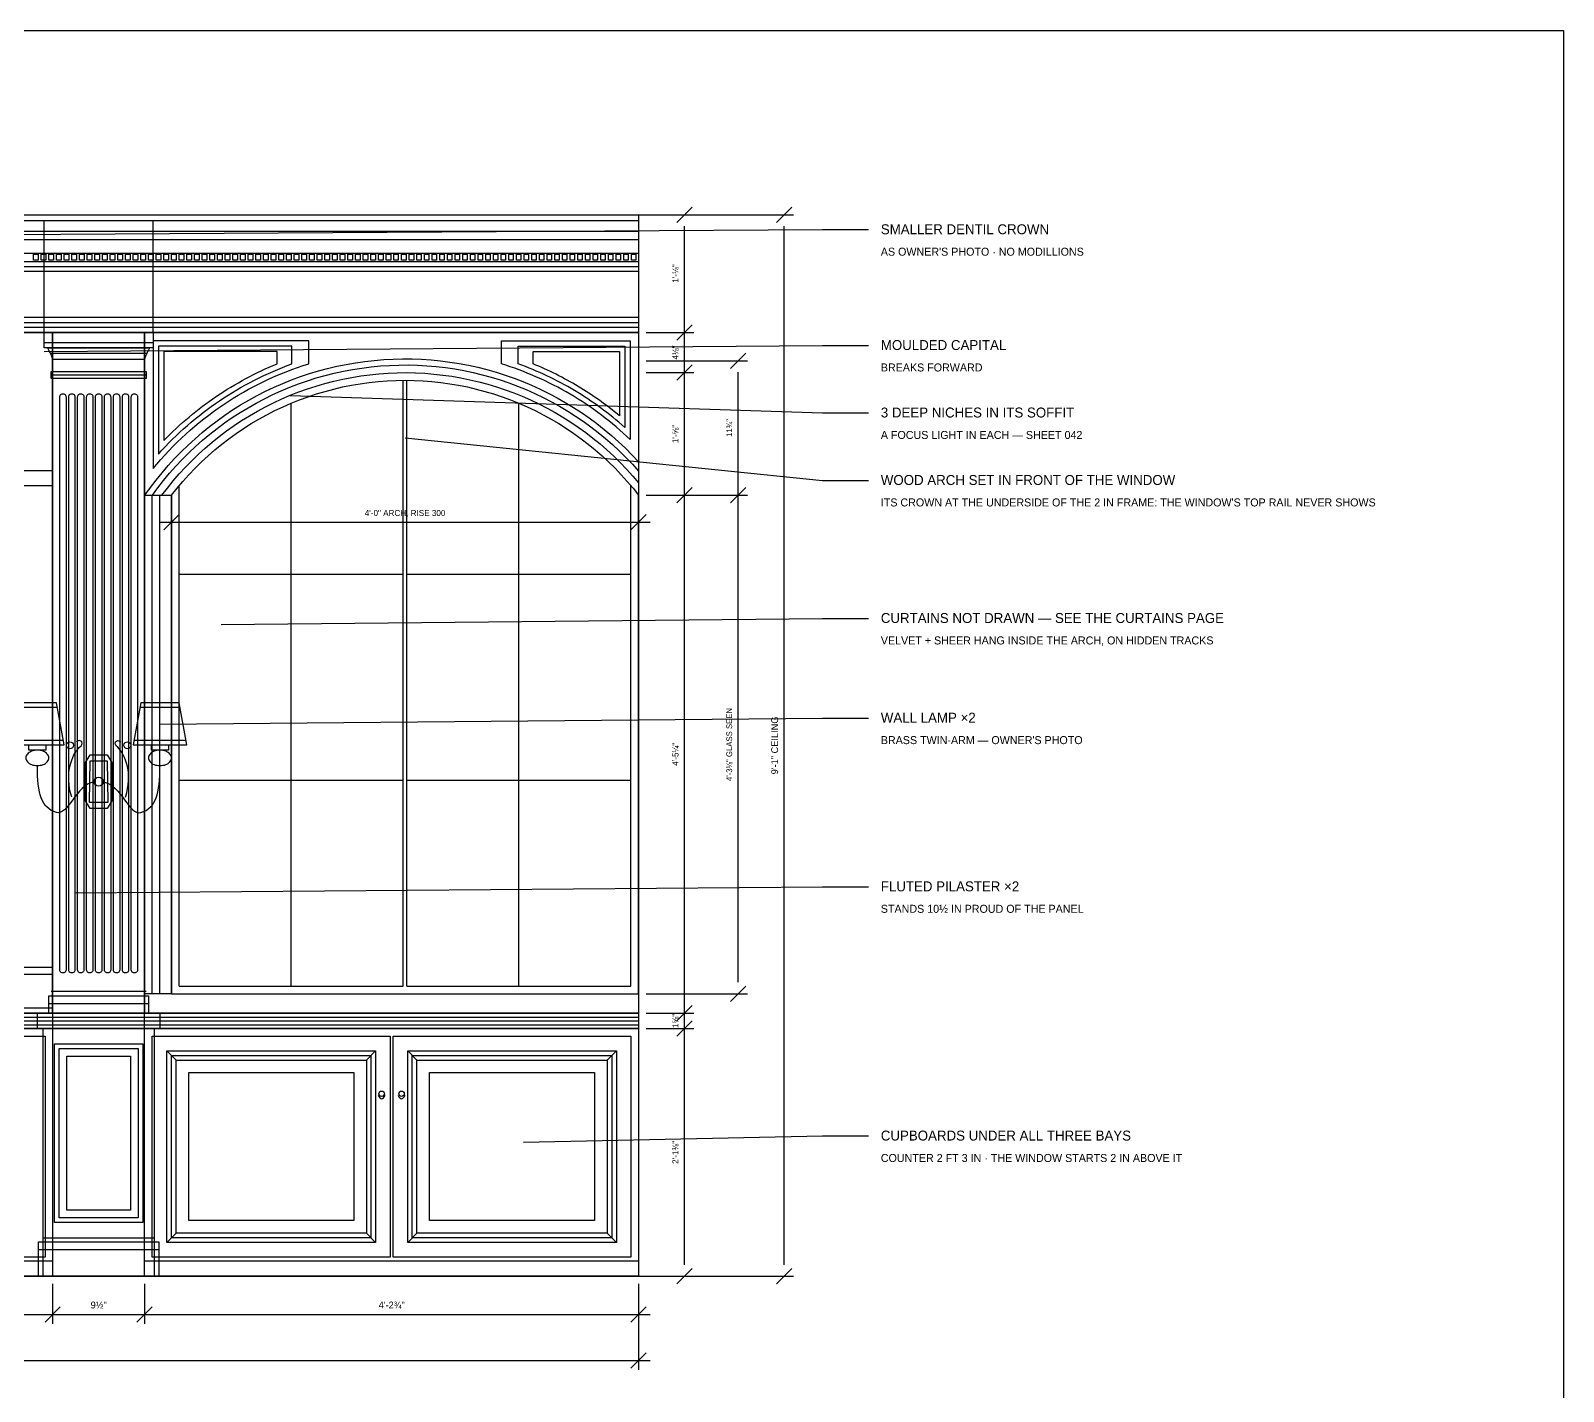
# Model space of a CAD drawing. Header units: inches. Extents: x 0.3 to 16.2, y 0.3 to 11.4.
# Drawn here: x 8.35 to 16.22, y 4.39 to 11.38 of the extents above; entities that cross this region are included whole.
import ezdxf
from ezdxf.enums import TextEntityAlignment as Align

# ---------------------------------------------------------------- set-up
doc = ezdxf.new("R2010")
doc.units = ezdxf.units.IN
doc.header["$LTSCALE"] = 0.009843
doc.header["$MEASUREMENT"] = 0
doc.linetypes.add('DASHED', pattern=[0.6, 0.5, -0.1])
doc.layers.add('GEOMETRY', color=7, linetype='Continuous')
doc.layers.add('TEXT', color=7, linetype='Continuous')

msp = doc.modelspace()

# ---------------------------------------------------------------- linework, layer by layer
at = {"layer": 'GEOMETRY'}
for p, q in [((11.6673, 10.3937), (11.7461, 10.4724)), ((12.1791, 10.3937), (12.2579, 10.4724)), ((2.5197, 10.4035), (11.4705, 10.4035)), ((8.4173, 9.8287), (8.4173, 10.4035)), ((8.9764, 9.8287), (8.9764, 10.4035)), ((11.5098, 10.4331), (11.7539, 10.4331)), ((11.5098, 10.4331), (12.2657, 10.4331)), ((2.5197, 10.3484), (11.4705, 10.3484)), ((11.7067, 5.0413), (11.7067, 10.374)), ((12.2185, 5.0413), (12.2185, 10.374)), ((2.5197, 10.3051), (11.4705, 10.3051)), ((2.5197, 10.2362), (11.4705, 10.2362)), ((2.5197, 10.1929), (11.4705, 10.1929)), ((2.5197, 10.1673), (11.4705, 10.1673)), ((2.5197, 10.1437), (11.4705, 10.1437)), ((2.5197, 9.9075), (11.4705, 9.9075)), ((2.5197, 9.8799), (11.4705, 9.8799)), ((2.5197, 9.8563), (11.4705, 9.8563)), ((11.6673, 9.7894), (11.7461, 9.8681)), ((8.4173, 9.7776), (8.9764, 9.7776)), ((11.5098, 9.8287), (11.7539, 9.8287)), ((8.4488, 9.7224), (8.9449, 9.7224)), ((8.4606, 9.6909), (8.9331, 9.6909)), ((11.9429, 9.6437), (12.0217, 9.7224)), ((8.4528, 9.6102), (8.9409, 9.6102)), ((11.5098, 9.6831), (12.0295, 9.6831)), ((11.5098, 9.622), (11.7539, 9.622)), ((11.6673, 9.5827), (11.7461, 9.6614)), ((11.9823, 6.4921), (11.9823, 9.624)), ((10.2608, 6.4724), (10.2608, 9.5826)), ((10.2805, 6.4724), (10.2805, 9.5826)), ((9.6855, 6.4724), (9.6855, 9.465)), ((10.8558, 6.4724), (10.8558, 9.465)), ((8.9724, 6.4331), (8.9724, 8.9921)), ((9.0118, 6.4331), (9.0118, 8.9921)), ((9.0709, 6.4331), (9.0709, 8.9921)), ((9.0709, 8.9921), (9.0709, 8.8071)), ((9.1102, 6.4724), (9.1102, 9.0411)), ((11.4311, 6.4724), (11.4311, 9.0411)), ((11.4705, 6.4331), (11.4705, 8.9921)), ((11.4705, 8.9921), (11.4705, 8.8071)), ((11.5098, 8.9921), (11.7539, 8.9921)), ((11.5098, 8.9921), (12.0295, 8.9921)), ((11.6673, 8.9528), (11.7461, 9.0315)), ((11.9429, 8.9528), (12.0217, 9.0315)), ((9.0118, 8.8543), (11.5295, 8.8543)), ((9.0315, 8.815), (9.1102, 8.8937)), ((11.4311, 8.815), (11.5098, 8.8937)), ((9.1102, 8.5866), (10.2608, 8.5866)), ((10.2805, 8.5866), (11.4311, 8.5866)), ((8.2795, 7.9035), (8.4843, 7.9035)), ((8.9094, 7.9035), (9.1142, 7.9035)), ((8.248, 7.7343), (8.5157, 7.7343)), ((8.878, 7.7343), (9.1457, 7.7343)), ((9.1102, 7.5295), (10.2608, 7.5295)), ((10.2805, 7.5295), (11.4311, 7.5295)), ((5.9232, 6.5335), (8.4606, 6.5335)), ((9.1102, 6.4724), (10.2608, 6.4724)), ((10.2805, 6.4724), (11.4311, 6.4724)), ((11.9429, 6.3937), (12.0217, 6.4724)), ((8.4409, 6.3819), (8.9528, 6.3819)), ((8.4528, 6.4469), (8.9409, 6.4469)), ((9.0709, 6.4331), (11.4705, 6.4331)), ((11.5098, 6.4331), (12.0295, 6.4331)), ((5.9232, 6.3602), (8.4606, 6.3602)), ((5.9232, 6.313), (8.4606, 6.313)), ((8.3819, 6.313), (9.0118, 6.313)), ((8.9331, 6.313), (11.4705, 6.313)), ((11.5098, 6.3327), (11.7539, 6.3327)), ((11.6673, 6.2933), (11.7461, 6.372)), ((5.9232, 6.2933), (8.4606, 6.2933)), ((5.9232, 6.2736), (8.4606, 6.2736)), ((8.3819, 6.2933), (9.0118, 6.2933)), ((8.3819, 6.2736), (9.0118, 6.2736)), ((8.9331, 6.2933), (11.4705, 6.2933)), ((8.9331, 6.2736), (11.4705, 6.2736)), ((11.5098, 6.2539), (11.7539, 6.2539)), ((11.6673, 6.2146), (11.7461, 6.2933)), ((9.0472, 6.1398), (9.0945, 6.0925)), ((10.1191, 6.1398), (10.0719, 6.0925)), ((10.2844, 6.1398), (10.3317, 6.0925)), ((11.3563, 6.1398), (11.3091, 6.0925)), ((9.0472, 5.1555), (9.0945, 5.2028)), ((10.1191, 5.1555), (10.0719, 5.2028)), ((10.2844, 5.1555), (10.3317, 5.2028)), ((11.3563, 5.1555), (11.3091, 5.2028)), ((8.3878, 5.1201), (9.0059, 5.1201)), ((8.4114, 5.1791), (8.9823, 5.1791)), ((5.9232, 5.061), (8.4606, 5.061)), ((8.9331, 5.061), (11.4705, 5.061)), ((2.2244, 4.9823), (11.7657, 4.9823)), ((11.5098, 4.9823), (11.7539, 4.9823)), ((11.5098, 4.9823), (12.2657, 4.9823)), ((11.6673, 4.9429), (11.7461, 5.0217)), ((12.1791, 4.9429), (12.2579, 5.0217)), ((8.4606, 4.9429), (8.4606, 4.7382)), ((8.9331, 4.9429), (8.9331, 4.7382)), ((11.4705, 4.9429), (11.4705, 4.7382)), ((11.4705, 4.9429), (11.4705, 4.502)), ((8.4213, 4.7461), (8.5, 4.8248)), ((8.8937, 4.7461), (8.9724, 4.8248)), ((11.4311, 4.7461), (11.5098, 4.8248)), ((2.4606, 4.7854), (11.5295, 4.7854)), ((11.4311, 4.5098), (11.5098, 4.5886)), ((2.4606, 4.5492), (11.5295, 4.5492))]:
    msp.add_line(p, q, dxfattribs=at)
at = {"layer": 'GEOMETRY', "linetype": 'DASHED'}
msp.add_line((2.2244, 10.4331), (11.7657, 10.4331), dxfattribs=at)
at = {"layer": 'GEOMETRY'}
for points in [[(0.315, 11.378), (16.2205, 11.378), (16.2205, 0.315), (0.315, 0.315), (0.315, 11.378)], [(2.5197, 10.4331), (11.4705, 10.4331), (11.4705, 9.8287), (2.5197, 9.8287), (2.5197, 10.4331)], [(7.1043, 10.3248), (12.4154, 10.3563), (12.6516, 10.3563)], [(8.3622, 10.2303), (8.3858, 10.2303), (8.3858, 10.1988), (8.3622, 10.1988), (8.3622, 10.2303)], [(8.4016, 10.2303), (8.4252, 10.2303), (8.4252, 10.1988), (8.4016, 10.1988), (8.4016, 10.2303)], [(8.4409, 10.2303), (8.4646, 10.2303), (8.4646, 10.1988), (8.4409, 10.1988), (8.4409, 10.2303)], [(8.4803, 10.2303), (8.5039, 10.2303), (8.5039, 10.1988), (8.4803, 10.1988), (8.4803, 10.2303)], [(8.5197, 10.2303), (8.5433, 10.2303), (8.5433, 10.1988), (8.5197, 10.1988), (8.5197, 10.2303)], [(8.5591, 10.2303), (8.5827, 10.2303), (8.5827, 10.1988), (8.5591, 10.1988), (8.5591, 10.2303)], [(8.5984, 10.2303), (8.622, 10.2303), (8.622, 10.1988), (8.5984, 10.1988), (8.5984, 10.2303)], [(8.6378, 10.2303), (8.6614, 10.2303), (8.6614, 10.1988), (8.6378, 10.1988), (8.6378, 10.2303)], [(8.6772, 10.2303), (8.7008, 10.2303), (8.7008, 10.1988), (8.6772, 10.1988), (8.6772, 10.2303)], [(8.7165, 10.2303), (8.7402, 10.2303), (8.7402, 10.1988), (8.7165, 10.1988), (8.7165, 10.2303)], [(8.7559, 10.2303), (8.7795, 10.2303), (8.7795, 10.1988), (8.7559, 10.1988), (8.7559, 10.2303)], [(8.7953, 10.2303), (8.8189, 10.2303), (8.8189, 10.1988), (8.7953, 10.1988), (8.7953, 10.2303)], [(8.8346, 10.2303), (8.8583, 10.2303), (8.8583, 10.1988), (8.8346, 10.1988), (8.8346, 10.2303)], [(8.874, 10.2303), (8.8976, 10.2303), (8.8976, 10.1988), (8.874, 10.1988), (8.874, 10.2303)], [(8.9134, 10.2303), (8.937, 10.2303), (8.937, 10.1988), (8.9134, 10.1988), (8.9134, 10.2303)], [(8.9528, 10.2303), (8.9764, 10.2303), (8.9764, 10.1988), (8.9528, 10.1988), (8.9528, 10.2303)], [(8.9921, 10.2303), (9.0157, 10.2303), (9.0157, 10.1988), (8.9921, 10.1988), (8.9921, 10.2303)], [(9.0315, 10.2303), (9.0551, 10.2303), (9.0551, 10.1988), (9.0315, 10.1988), (9.0315, 10.2303)], [(9.0709, 10.2303), (9.0945, 10.2303), (9.0945, 10.1988), (9.0709, 10.1988), (9.0709, 10.2303)], [(9.1102, 10.2303), (9.1339, 10.2303), (9.1339, 10.1988), (9.1102, 10.1988), (9.1102, 10.2303)], [(9.1496, 10.2303), (9.1732, 10.2303), (9.1732, 10.1988), (9.1496, 10.1988), (9.1496, 10.2303)], [(9.189, 10.2303), (9.2126, 10.2303), (9.2126, 10.1988), (9.189, 10.1988), (9.189, 10.2303)], [(9.2283, 10.2303), (9.252, 10.2303), (9.252, 10.1988), (9.2283, 10.1988), (9.2283, 10.2303)], [(9.2677, 10.2303), (9.2913, 10.2303), (9.2913, 10.1988), (9.2677, 10.1988), (9.2677, 10.2303)], [(9.3071, 10.2303), (9.3307, 10.2303), (9.3307, 10.1988), (9.3071, 10.1988), (9.3071, 10.2303)], [(9.3465, 10.2303), (9.3701, 10.2303), (9.3701, 10.1988), (9.3465, 10.1988), (9.3465, 10.2303)], [(9.3858, 10.2303), (9.4094, 10.2303), (9.4094, 10.1988), (9.3858, 10.1988), (9.3858, 10.2303)], [(9.4252, 10.2303), (9.4488, 10.2303), (9.4488, 10.1988), (9.4252, 10.1988), (9.4252, 10.2303)], [(9.4646, 10.2303), (9.4882, 10.2303), (9.4882, 10.1988), (9.4646, 10.1988), (9.4646, 10.2303)], [(9.5039, 10.2303), (9.5276, 10.2303), (9.5276, 10.1988), (9.5039, 10.1988), (9.5039, 10.2303)], [(9.5433, 10.2303), (9.5669, 10.2303), (9.5669, 10.1988), (9.5433, 10.1988), (9.5433, 10.2303)], [(9.5827, 10.2303), (9.6063, 10.2303), (9.6063, 10.1988), (9.5827, 10.1988), (9.5827, 10.2303)], [(9.622, 10.2303), (9.6457, 10.2303), (9.6457, 10.1988), (9.622, 10.1988), (9.622, 10.2303)], [(9.6614, 10.2303), (9.685, 10.2303), (9.685, 10.1988), (9.6614, 10.1988), (9.6614, 10.2303)], [(9.7008, 10.2303), (9.7244, 10.2303), (9.7244, 10.1988), (9.7008, 10.1988), (9.7008, 10.2303)], [(9.7402, 10.2303), (9.7638, 10.2303), (9.7638, 10.1988), (9.7402, 10.1988), (9.7402, 10.2303)], [(9.7795, 10.2303), (9.8031, 10.2303), (9.8031, 10.1988), (9.7795, 10.1988), (9.7795, 10.2303)], [(9.8189, 10.2303), (9.8425, 10.2303), (9.8425, 10.1988), (9.8189, 10.1988), (9.8189, 10.2303)], [(9.8583, 10.2303), (9.8819, 10.2303), (9.8819, 10.1988), (9.8583, 10.1988), (9.8583, 10.2303)], [(9.8976, 10.2303), (9.9213, 10.2303), (9.9213, 10.1988), (9.8976, 10.1988), (9.8976, 10.2303)], [(9.937, 10.2303), (9.9606, 10.2303), (9.9606, 10.1988), (9.937, 10.1988), (9.937, 10.2303)], [(9.9764, 10.2303), (10, 10.2303), (10, 10.1988), (9.9764, 10.1988), (9.9764, 10.2303)], [(10.0157, 10.2303), (10.0394, 10.2303), (10.0394, 10.1988), (10.0157, 10.1988), (10.0157, 10.2303)], [(10.0551, 10.2303), (10.0787, 10.2303), (10.0787, 10.1988), (10.0551, 10.1988), (10.0551, 10.2303)], [(10.0945, 10.2303), (10.1181, 10.2303), (10.1181, 10.1988), (10.0945, 10.1988), (10.0945, 10.2303)], [(10.1339, 10.2303), (10.1575, 10.2303), (10.1575, 10.1988), (10.1339, 10.1988), (10.1339, 10.2303)], [(10.1732, 10.2303), (10.1969, 10.2303), (10.1969, 10.1988), (10.1732, 10.1988), (10.1732, 10.2303)], [(10.2126, 10.2303), (10.2362, 10.2303), (10.2362, 10.1988), (10.2126, 10.1988), (10.2126, 10.2303)], [(10.252, 10.2303), (10.2756, 10.2303), (10.2756, 10.1988), (10.252, 10.1988), (10.252, 10.2303)], [(10.2913, 10.2303), (10.315, 10.2303), (10.315, 10.1988), (10.2913, 10.1988), (10.2913, 10.2303)], [(10.3307, 10.2303), (10.3543, 10.2303), (10.3543, 10.1988), (10.3307, 10.1988), (10.3307, 10.2303)], [(10.3701, 10.2303), (10.3937, 10.2303), (10.3937, 10.1988), (10.3701, 10.1988), (10.3701, 10.2303)], [(10.4094, 10.2303), (10.4331, 10.2303), (10.4331, 10.1988), (10.4094, 10.1988), (10.4094, 10.2303)], [(10.4488, 10.2303), (10.4724, 10.2303), (10.4724, 10.1988), (10.4488, 10.1988), (10.4488, 10.2303)], [(10.4882, 10.2303), (10.5118, 10.2303), (10.5118, 10.1988), (10.4882, 10.1988), (10.4882, 10.2303)], [(10.5276, 10.2303), (10.5512, 10.2303), (10.5512, 10.1988), (10.5276, 10.1988), (10.5276, 10.2303)], [(10.5669, 10.2303), (10.5906, 10.2303), (10.5906, 10.1988), (10.5669, 10.1988), (10.5669, 10.2303)], [(10.6063, 10.2303), (10.6299, 10.2303), (10.6299, 10.1988), (10.6063, 10.1988), (10.6063, 10.2303)], [(10.6457, 10.2303), (10.6693, 10.2303), (10.6693, 10.1988), (10.6457, 10.1988), (10.6457, 10.2303)], [(10.685, 10.2303), (10.7087, 10.2303), (10.7087, 10.1988), (10.685, 10.1988), (10.685, 10.2303)], [(10.7244, 10.2303), (10.748, 10.2303), (10.748, 10.1988), (10.7244, 10.1988), (10.7244, 10.2303)], [(10.7638, 10.2303), (10.7874, 10.2303), (10.7874, 10.1988), (10.7638, 10.1988), (10.7638, 10.2303)], [(10.8031, 10.2303), (10.8268, 10.2303), (10.8268, 10.1988), (10.8031, 10.1988), (10.8031, 10.2303)], [(10.8425, 10.2303), (10.8661, 10.2303), (10.8661, 10.1988), (10.8425, 10.1988), (10.8425, 10.2303)], [(10.8819, 10.2303), (10.9055, 10.2303), (10.9055, 10.1988), (10.8819, 10.1988), (10.8819, 10.2303)], [(10.9213, 10.2303), (10.9449, 10.2303), (10.9449, 10.1988), (10.9213, 10.1988), (10.9213, 10.2303)], [(10.9606, 10.2303), (10.9843, 10.2303), (10.9843, 10.1988), (10.9606, 10.1988), (10.9606, 10.2303)], [(11, 10.2303), (11.0236, 10.2303), (11.0236, 10.1988), (11, 10.1988), (11, 10.2303)], [(11.0394, 10.2303), (11.063, 10.2303), (11.063, 10.1988), (11.0394, 10.1988), (11.0394, 10.2303)], [(11.0787, 10.2303), (11.1024, 10.2303), (11.1024, 10.1988), (11.0787, 10.1988), (11.0787, 10.2303)], [(11.1181, 10.2303), (11.1417, 10.2303), (11.1417, 10.1988), (11.1181, 10.1988), (11.1181, 10.2303)], [(11.1575, 10.2303), (11.1811, 10.2303), (11.1811, 10.1988), (11.1575, 10.1988), (11.1575, 10.2303)], [(11.1969, 10.2303), (11.2205, 10.2303), (11.2205, 10.1988), (11.1969, 10.1988), (11.1969, 10.2303)], [(11.2362, 10.2303), (11.2598, 10.2303), (11.2598, 10.1988), (11.2362, 10.1988), (11.2362, 10.2303)], [(11.2756, 10.2303), (11.2992, 10.2303), (11.2992, 10.1988), (11.2756, 10.1988), (11.2756, 10.2303)], [(11.315, 10.2303), (11.3386, 10.2303), (11.3386, 10.1988), (11.315, 10.1988), (11.315, 10.2303)], [(11.3543, 10.2303), (11.378, 10.2303), (11.378, 10.1988), (11.3543, 10.1988), (11.3543, 10.2303)], [(11.3937, 10.2303), (11.4173, 10.2303), (11.4173, 10.1988), (11.3937, 10.1988), (11.3937, 10.2303)], [(11.4331, 10.2303), (11.4567, 10.2303), (11.4567, 10.1988), (11.4331, 10.1988), (11.4331, 10.2303)], [(5.9232, 9.8287), (8.4606, 9.8287), (8.4606, 6.3327), (5.9232, 6.3327), (5.9232, 9.8287)], [(8.4173, 9.8287), (8.9764, 9.8287), (8.9764, 9.75), (8.4173, 9.75), (8.4173, 9.8287)], [(8.4606, 9.8287), (8.9331, 9.8287), (8.9331, 6.3327), (8.4606, 6.3327), (8.4606, 9.8287)], [(8.9331, 9.8287), (11.4705, 9.8287), (11.4705, 6.3327), (8.9331, 6.3327), (8.9331, 9.8287)], [(8.9764, 9.7854), (8.9764, 9.1295), (8.9764, 9.1295), (8.996, 9.1529), (9.016, 9.176), (9.0364, 9.1987), (9.0572, 9.2211), (9.0784, 9.243), (9.1001, 9.2646), (9.1221, 9.2858), (9.1445, 9.3065), (9.1673, 9.3269), (9.1904, 9.3468), (9.2139, 9.3663), (9.2378, 9.3854), (9.262, 9.404), (9.2866, 9.4222), (9.3114, 9.4399), (9.3366, 9.4572), (9.3621, 9.474), (9.3879, 9.4904), (9.414, 9.5062), (9.4404, 9.5216), (9.467, 9.5366), (9.494, 9.551), (9.5211, 9.5649), (9.5486, 9.5783), (9.5763, 9.5913), (9.6042, 9.6037), (9.6323, 9.6156), (9.6606, 9.627), (9.6892, 9.6379), (9.7179, 9.6482), (9.7468, 9.658), (9.7759, 9.6673), (9.7759, 9.7854), (8.9764, 9.7854)], [(11.4272, 9.7854), (11.4272, 9.2782), (11.4272, 9.2782), (11.4095, 9.2948), (11.3917, 9.3112), (11.3736, 9.3273), (11.3553, 9.3431), (11.3367, 9.3586), (11.318, 9.3739), (11.299, 9.3889), (11.2798, 9.4037), (11.2604, 9.4181), (11.2407, 9.4323), (11.2209, 9.4462), (11.2009, 9.4598), (11.1807, 9.4731), (11.1603, 9.4861), (11.1397, 9.4988), (11.1189, 9.5112), (11.098, 9.5233), (11.0768, 9.5352), (11.0555, 9.5467), (11.0341, 9.5579), (11.0124, 9.5688), (10.9907, 9.5793), (10.9688, 9.5896), (10.9467, 9.5995), (10.9245, 9.6091), (10.9021, 9.6184), (10.8796, 9.6274), (10.857, 9.636), (10.8343, 9.6444), (10.8115, 9.6523), (10.7885, 9.66), (10.7654, 9.6673), (10.7654, 9.7854), (11.4272, 9.7854)], [(8.4173, 9.7303), (12.4154, 9.7618), (12.6516, 9.7618)], [(8.437, 9.75), (8.9567, 9.75)], [(8.9344, 8.9921), (8.9627, 9.0317), (8.9921, 9.0705), (9.0227, 9.1083), (9.0544, 9.1452), (9.0872, 9.1812), (9.121, 9.2161), (9.1559, 9.25), (9.1918, 9.2829), (9.2286, 9.3146), (9.2664, 9.3453), (9.3051, 9.3748), (9.3447, 9.4031), (9.385, 9.4302), (9.4262, 9.4561), (9.4681, 9.4808), (9.5108, 9.5042), (9.5541, 9.5263), (9.5981, 9.5471), (9.6427, 9.5666), (9.6878, 9.5847), (9.7335, 9.6015), (9.7796, 9.6169), (9.8262, 9.6309), (9.8732, 9.6435), (9.9206, 9.6547), (9.9682, 9.6645), (10.0162, 9.6729), (10.0643, 9.6797), (10.1127, 9.6852), (10.1611, 9.6892), (10.2097, 9.6918), (10.2584, 9.6929), (10.307, 9.6925), (10.3556, 9.6907), (10.4042, 9.6874), (10.4526, 9.6827), (10.5008, 9.6765), (10.5489, 9.6689), (10.5967, 9.6599), (10.6442, 9.6494), (10.6914, 9.6375), (10.7382, 9.6242), (10.7845, 9.6095), (10.8305, 9.5934), (10.8759, 9.576), (10.9207, 9.5572), (10.965, 9.537), (11.0087, 9.5156), (11.0517, 9.4928), (11.094, 9.4688), (11.1356, 9.4435), (11.1763, 9.417), (11.2163, 9.3893), (11.2554, 9.3604), (11.2937, 9.3303), (11.331, 9.2991), (11.3674, 9.2668), (11.4028, 9.2334), (11.4371, 9.199), (11.4705, 9.1635)], [(9.0039, 9.7579), (9.0039, 9.204), (9.0039, 9.204), (9.0215, 9.2233), (9.0394, 9.2423), (9.0576, 9.2611), (9.076, 9.2796), (9.0947, 9.2978), (9.1138, 9.3157), (9.1331, 9.3333), (9.1526, 9.3506), (9.1724, 9.3677), (9.1925, 9.3844), (9.2128, 9.4007), (9.2334, 9.4169), (9.2542, 9.4326), (9.2753, 9.4481), (9.2966, 9.4632), (9.3181, 9.478), (9.3399, 9.4924), (9.3618, 9.5066), (9.384, 9.5203), (9.4064, 9.5338), (9.429, 9.5469), (9.4518, 9.5596), (9.4748, 9.572), (9.498, 9.5841), (9.5213, 9.5957), (9.5449, 9.6071), (9.5686, 9.618), (9.5925, 9.6286), (9.6165, 9.6389), (9.6407, 9.6487), (9.665, 9.6582), (9.6895, 9.6673), (9.6895, 9.7579), (9.0039, 9.7579)], [(9.0315, 9.7303), (9.0315, 9.2739), (9.0315, 9.2739), (9.047, 9.2896), (9.0627, 9.3052), (9.0786, 9.3205), (9.0947, 9.3356), (9.111, 9.3506), (9.1275, 9.3653), (9.1442, 9.3798), (9.161, 9.3941), (9.1781, 9.4081), (9.1953, 9.422), (9.2127, 9.4356), (9.2302, 9.4491), (9.248, 9.4622), (9.2659, 9.4752), (9.2839, 9.488), (9.3021, 9.5004), (9.3205, 9.5127), (9.3391, 9.5247), (9.3578, 9.5365), (9.3766, 9.5481), (9.3956, 9.5594), (9.4147, 9.5705), (9.434, 9.5813), (9.4534, 9.5919), (9.4729, 9.6022), (9.4926, 9.6122), (9.5124, 9.6221), (9.5323, 9.6316), (9.5524, 9.6409), (9.5725, 9.65), (9.5928, 9.6588), (9.6132, 9.6673), (9.6132, 9.7303), (9.0315, 9.7303)], [(11.3996, 9.7579), (11.3996, 9.3411), (11.3996, 9.3411), (11.3845, 9.3543), (11.3693, 9.3673), (11.3539, 9.3802), (11.3384, 9.3929), (11.3227, 9.4053), (11.3069, 9.4176), (11.2909, 9.4297), (11.2748, 9.4417), (11.2586, 9.4534), (11.2422, 9.465), (11.2257, 9.4763), (11.209, 9.4875), (11.1922, 9.4984), (11.1753, 9.5092), (11.1583, 9.5197), (11.1411, 9.5301), (11.1239, 9.5402), (11.1065, 9.5502), (11.089, 9.5599), (11.0713, 9.5695), (11.0536, 9.5788), (11.0357, 9.5879), (11.0178, 9.5968), (10.9997, 9.6055), (10.9816, 9.614), (10.9633, 9.6223), (10.945, 9.6303), (10.9265, 9.6382), (10.908, 9.6458), (10.8894, 9.6532), (10.8706, 9.6604), (10.8519, 9.6673), (10.8519, 9.7579), (11.3996, 9.7579)], [(11.372, 9.7303), (11.372, 9.401), (11.372, 9.401), (11.3595, 9.4112), (11.3468, 9.4214), (11.3341, 9.4315), (11.3212, 9.4414), (11.3083, 9.4512), (11.2952, 9.4609), (11.2821, 9.4705), (11.2689, 9.4799), (11.2556, 9.4892), (11.2422, 9.4984), (11.2287, 9.5075), (11.2152, 9.5164), (11.2015, 9.5252), (11.1878, 9.5339), (11.174, 9.5424), (11.1601, 9.5508), (11.1462, 9.5591), (11.1321, 9.5673), (11.118, 9.5753), (11.1038, 9.5832), (11.0896, 9.591), (11.0752, 9.5986), (11.0608, 9.6061), (11.0463, 9.6134), (11.0318, 9.6207), (11.0172, 9.6278), (11.0025, 9.6347), (10.9878, 9.6415), (10.973, 9.6482), (10.9581, 9.6547), (10.9431, 9.6611), (10.9282, 9.6673), (10.9282, 9.7303), (11.372, 9.7303)], [(8.4528, 9.628), (8.9409, 9.628), (8.9409, 9.5925), (8.4528, 9.5925), (8.4528, 9.628)], [(8.9729, 8.9921), (9.0013, 9.0307), (9.0308, 9.0685), (9.0615, 9.1054), (9.0932, 9.1413), (9.126, 9.1762), (9.1598, 9.2101), (9.1947, 9.243), (9.2305, 9.2749), (9.2672, 9.3056), (9.3049, 9.3352), (9.3435, 9.3637), (9.3828, 9.391), (9.423, 9.4171), (9.464, 9.442), (9.5057, 9.4657), (9.5481, 9.4881), (9.5911, 9.5092), (9.6347, 9.529), (9.6789, 9.5474), (9.7237, 9.5645), (9.7689, 9.5803), (9.8146, 9.5947), (9.8608, 9.6078), (9.9073, 9.6194), (9.9541, 9.6296), (10.0012, 9.6385), (10.0485, 9.6458), (10.0961, 9.6518), (10.1438, 9.6564), (10.1916, 9.6594), (10.2395, 9.6611), (10.2874, 9.6613), (10.3353, 9.6601), (10.3832, 9.6574), (10.4309, 9.6533), (10.4785, 9.6478), (10.526, 9.6408), (10.5731, 9.6324), (10.62, 9.6226), (10.6666, 9.6114), (10.7129, 9.5988), (10.7587, 9.5848), (10.8041, 9.5694), (10.849, 9.5527), (10.8934, 9.5346), (10.9372, 9.5152), (10.9804, 9.4945), (11.023, 9.4725), (11.0649, 9.4493), (11.1061, 9.4247), (11.1465, 9.399), (11.1861, 9.372), (11.2249, 9.3439), (11.2629, 9.3146), (11.2999, 9.2842), (11.336, 9.2527), (11.3711, 9.2201), (11.4053, 9.1865), (11.4384, 9.1519), (11.4705, 9.1162)], [(9.0216, 8.9921), (9.0501, 9.0295), (9.0797, 9.066), (9.1105, 9.1016), (9.1423, 9.1363), (9.1751, 9.1699), (9.209, 9.2026), (9.2438, 9.2342), (9.2795, 9.2648), (9.3162, 9.2942), (9.3537, 9.3226), (9.3921, 9.3498), (9.4313, 9.3758), (9.4713, 9.4006), (9.512, 9.4242), (9.5533, 9.4465), (9.5954, 9.4676), (9.6381, 9.4874), (9.6813, 9.5059), (9.7251, 9.5231), (9.7694, 9.5389), (9.8141, 9.5534), (9.8593, 9.5666), (9.9048, 9.5783), (9.9507, 9.5887), (9.9968, 9.5977), (10.0432, 9.6053), (10.0899, 9.6115), (10.1367, 9.6163), (10.1836, 9.6196), (10.2306, 9.6215), (10.2776, 9.622), (10.3246, 9.6211), (10.3716, 9.6188), (10.4185, 9.615), (10.4652, 9.6098), (10.5118, 9.6032), (10.5581, 9.5952), (10.6042, 9.5858), (10.65, 9.575), (10.6955, 9.5628), (10.7405, 9.5493), (10.7851, 9.5344), (10.8292, 9.5181), (10.8729, 9.5006), (10.9159, 9.4817), (10.9584, 9.4615), (11.0003, 9.44), (11.0415, 9.4173), (11.0819, 9.3934), (11.1217, 9.3682), (11.1606, 9.3419), (11.1988, 9.3143), (11.236, 9.2857), (11.2725, 9.2559), (11.3079, 9.225), (11.3425, 9.1931), (11.376, 9.1601), (11.4086, 9.1261), (11.4401, 9.0912), (11.4705, 9.0554)], [(9.0709, 8.9921), (9.0996, 9.0283), (9.1294, 9.0635), (9.1603, 9.0979), (9.1921, 9.1312), (9.225, 9.1636), (9.2589, 9.195), (9.2937, 9.2253), (9.3294, 9.2546), (9.366, 9.2827), (9.4035, 9.3097), (9.4417, 9.3356), (9.4807, 9.3603), (9.5205, 9.3838), (9.5609, 9.406), (9.602, 9.427), (9.6438, 9.4468), (9.6861, 9.4653), (9.7289, 9.4824), (9.7723, 9.4983), (9.8161, 9.5128), (9.8604, 9.526), (9.905, 9.5379), (9.9499, 9.5483), (9.9952, 9.5574), (10.0407, 9.5651), (10.0865, 9.5714), (10.1324, 9.5763), (10.1784, 9.5799), (10.2245, 9.582), (10.2707, 9.5827), (10.3168, 9.582), (10.363, 9.5799), (10.409, 9.5763), (10.4549, 9.5714), (10.5006, 9.5651), (10.5461, 9.5574), (10.5914, 9.5483), (10.6364, 9.5379), (10.681, 9.526), (10.7252, 9.5128), (10.7691, 9.4983), (10.8124, 9.4824), (10.8553, 9.4653), (10.8976, 9.4468), (10.9393, 9.427), (10.9804, 9.406), (11.0208, 9.3838), (11.0606, 9.3603), (11.0996, 9.3356), (11.1379, 9.3097), (11.1753, 9.2827), (11.2119, 9.2546), (11.2476, 9.2253), (11.2824, 9.195), (11.3163, 9.1636), (11.3492, 9.1312), (11.3811, 9.0979), (11.4119, 9.0635), (11.4418, 9.0283), (11.4705, 8.9921)], [(8.497, 6.5555), (8.497, 9.4977)], [(8.5131, 9.5138), (8.5131, 9.5138)], [(8.5292, 9.4977), (8.5292, 6.5555)], [(8.543, 6.5555), (8.543, 9.4977)], [(8.559, 9.5138), (8.559, 9.5138)], [(8.5751, 9.4977), (8.5751, 6.5555)], [(8.5889, 6.5555), (8.5889, 9.4977)], [(8.605, 9.5138), (8.605, 9.5138)], [(8.6211, 9.4977), (8.6211, 6.5555)], [(8.6348, 6.5555), (8.6348, 9.4977)], [(8.6509, 9.5138), (8.6509, 9.5138)], [(8.667, 9.4977), (8.667, 6.5555)], [(8.6808, 6.5555), (8.6808, 9.4977)], [(8.6968, 9.5138), (8.6968, 9.5138)], [(8.7129, 9.4977), (8.7129, 6.5555)], [(8.7267, 6.5555), (8.7267, 9.4977)], [(8.7428, 9.5138), (8.7428, 9.5138)], [(8.7589, 9.4977), (8.7589, 6.5555)], [(8.7726, 6.5555), (8.7726, 9.4977)], [(8.7887, 9.5138), (8.7887, 9.5138)], [(8.8048, 9.4977), (8.8048, 6.5555)], [(8.8186, 6.5555), (8.8186, 9.4977)], [(8.8346, 9.5138), (8.8346, 9.5138)], [(8.8507, 9.4977), (8.8507, 6.5555)], [(8.8645, 6.5555), (8.8645, 9.4977)], [(8.8806, 9.5138), (8.8806, 9.5138)], [(8.8967, 9.4977), (8.8967, 6.5555)], [(9.6803, 9.5039), (12.4154, 9.4154), (12.6516, 9.4154)], [(10.2709, 9.2874), (12.4154, 9.0689), (12.6516, 9.0689)], [(5.9232, 9.1201), (8.4606, 9.1201), (8.4606, 9.0413), (5.9232, 9.0413), (5.9232, 9.1201)], [(8.9331, 8.9921), (9.0709, 8.9921), (9.0709, 6.4331), (8.9331, 6.4331), (8.9331, 8.9921)], [(9.3268, 8.3287), (12.4154, 8.3602), (12.6516, 8.3602)], [(8.2441, 7.7106), (8.5197, 7.7106), (8.4803, 7.9272), (8.2835, 7.9272), (8.2441, 7.7106)], [(8.874, 7.7106), (9.1496, 7.7106), (9.1102, 7.9272), (8.9134, 7.9272), (8.874, 7.7106)], [(9.0118, 7.8169), (12.4154, 7.8484), (12.6516, 7.8484)], [(8.3386, 7.7106), (8.4252, 7.7106), (8.4252, 7.6831), (8.3386, 7.6831), (8.3386, 7.7106)], [(8.6535, 7.6594), (8.7402, 7.6594), (8.7638, 7.6201), (8.7638, 7.4232), (8.7402, 7.3839), (8.6535, 7.3839), (8.6299, 7.4232), (8.6299, 7.6201), (8.6535, 7.6594)], [(8.9685, 7.7106), (9.0551, 7.7106), (9.0551, 7.6831), (8.9685, 7.6831), (8.9685, 7.7106)], [(8.6535, 7.628), (8.7402, 7.628), (8.7441, 7.4154), (8.6496, 7.4154), (8.6535, 7.628)], [(8.5787, 6.9508), (12.4154, 6.9823), (12.6516, 6.9823)], [(5.9232, 6.5689), (8.4606, 6.5689), (8.4606, 6.3327), (5.9232, 6.3327), (5.9232, 6.5689)], [(8.5131, 6.5394), (8.5131, 6.5394)], [(8.559, 6.5394), (8.559, 6.5394)], [(8.605, 6.5394), (8.605, 6.5394)], [(8.6509, 6.5394), (8.6509, 6.5394)], [(8.6968, 6.5394), (8.6968, 6.5394)], [(8.7428, 6.5394), (8.7428, 6.5394)], [(8.7887, 6.5394), (8.7887, 6.5394)], [(8.8346, 6.5394), (8.8346, 6.5394)], [(8.8806, 6.5394), (8.8806, 6.5394)], [(8.4409, 6.4213), (8.9528, 6.4213), (8.9528, 6.3327), (8.4409, 6.3327), (8.4409, 6.4213)], [(5.9232, 6.3327), (8.4606, 6.3327), (8.4606, 6.2539), (5.9232, 6.2539), (5.9232, 6.3327)], [(8.3819, 6.3327), (9.0118, 6.3327), (9.0118, 6.2539), (8.3819, 6.2539), (8.3819, 6.3327)], [(8.9331, 6.3327), (11.4705, 6.3327), (11.4705, 6.2539), (8.9331, 6.2539), (8.9331, 6.3327)], [(5.9232, 6.2539), (8.4606, 6.2539), (8.4606, 4.9823), (5.9232, 4.9823), (5.9232, 6.2539)], [(8.4114, 6.2539), (8.9823, 6.2539), (8.9823, 4.9823), (8.4114, 4.9823), (8.4114, 6.2539)], [(8.9331, 6.2539), (11.4705, 6.2539), (11.4705, 4.9823), (8.9331, 4.9823), (8.9331, 6.2539)], [(7.1998, 6.2146), (8.4213, 6.2146), (8.4213, 5.0807), (7.1998, 5.0807), (7.1998, 6.2146)], [(8.4705, 6.1752), (8.9232, 6.1752), (8.9232, 5.2579), (8.4705, 5.2579), (8.4705, 6.1752)], [(8.4941, 6.1516), (8.8996, 6.1516), (8.8996, 5.2815), (8.4941, 5.2815), (8.4941, 6.1516)], [(8.9724, 6.2146), (10.1939, 6.2146), (10.1939, 5.0807), (8.9724, 5.0807), (8.9724, 6.2146)], [(10.2096, 6.2146), (11.4311, 6.2146), (11.4311, 5.0807), (10.2096, 5.0807), (10.2096, 6.2146)], [(8.5335, 6.1122), (8.8602, 6.1122), (8.8602, 5.3209), (8.5335, 5.3209), (8.5335, 6.1122)], [(9.0472, 6.1398), (10.1191, 6.1398), (10.1191, 5.1555), (9.0472, 5.1555), (9.0472, 6.1398)], [(9.0709, 6.1161), (10.0955, 6.1161), (10.0955, 5.1791), (9.0709, 5.1791), (9.0709, 6.1161)], [(9.0945, 6.0925), (10.0719, 6.0925), (10.0719, 5.2028), (9.0945, 5.2028), (9.0945, 6.0925)], [(10.2844, 6.1398), (11.3563, 6.1398), (11.3563, 5.1555), (10.2844, 5.1555), (10.2844, 6.1398)], [(10.3081, 6.1161), (11.3327, 6.1161), (11.3327, 5.1791), (10.3081, 5.1791), (10.3081, 6.1161)], [(10.3317, 6.0925), (11.3091, 6.0925), (11.3091, 5.2028), (10.3317, 5.2028), (10.3317, 6.0925)], [(9.1594, 6.0276), (10.0069, 6.0276), (10.0069, 5.2677), (9.1594, 5.2677), (9.1594, 6.0276)], [(10.3967, 6.0276), (11.2441, 6.0276), (11.2441, 5.2677), (10.3967, 5.2677), (10.3967, 6.0276)], [(10.8799, 5.6713), (12.4154, 5.7028), (12.6516, 5.7028)], [(8.3878, 5.1594), (9.0059, 5.1594), (9.0059, 4.9823), (8.3878, 4.9823), (8.3878, 5.1594)]]:
    msp.add_lwpolyline(points, dxfattribs=at)
for centre, radius in [((8.5492, 7.7087), 0.0177), ((8.8445, 7.7087), 0.0177), ((8.6969, 7.5217), 0.0236), ((10.1506, 5.9193), 0.0138), ((10.253, 5.9193), 0.0138)]:
    msp.add_circle(centre, radius, dxfattribs=at)
for points in [[(8.4606, 9.6909), (8.4567, 9.7185), (8.437, 9.7343), (8.437, 9.75)], [(8.9567, 9.75), (8.9567, 9.7343), (8.937, 9.7185), (8.9331, 9.6909)], [(8.5984, 7.6988), (8.626, 7.7146), (8.6063, 7.7461), (8.5827, 7.7264)], [(8.7953, 7.6988), (8.7677, 7.7146), (8.7874, 7.7461), (8.811, 7.7264)], [(8.5591, 7.4429), (8.5197, 7.561), (8.5591, 7.6594), (8.5984, 7.6988)], [(8.8346, 7.4429), (8.874, 7.561), (8.8346, 7.6594), (8.7953, 7.6988)], [(8.4803, 7.3642), (8.4016, 7.3839), (8.3819, 7.4626), (8.3819, 7.6004)], [(8.9134, 7.3642), (8.9921, 7.3839), (9.0118, 7.4626), (9.0118, 7.6004)], [(8.6732, 7.5217), (8.5787, 7.502), (8.5394, 7.3445), (8.4803, 7.3642)], [(8.7205, 7.5217), (8.815, 7.502), (8.8543, 7.3445), (8.9134, 7.3642)], [(10.1329, 5.9114), (10.1447, 5.8878), (10.1565, 5.8878), (10.1683, 5.9114)], [(10.2352, 5.9114), (10.247, 5.8878), (10.2589, 5.8878), (10.2707, 5.9114)]]:
    msp.add_open_spline(points, degree=3, dxfattribs=at)
for points, knots in [([(8.497, 9.4977), (8.497, 9.5005), (8.4978, 9.5033), (8.4992, 9.5057), (8.5006, 9.5082), (8.5026, 9.5102), (8.5051, 9.5116), (8.5075, 9.513), (8.5103, 9.5138), (8.5131, 9.5138)], [0, 0, 0, 0, 1, 1, 1, 2, 2, 2, 3, 3, 3, 3]), ([(8.5131, 9.5138), (8.5159, 9.5138), (8.5187, 9.513), (8.5212, 9.5116), (8.5236, 9.5102), (8.5256, 9.5082), (8.527, 9.5057), (8.5285, 9.5033), (8.5292, 9.5005), (8.5292, 9.4977)], [0, 0, 0, 0, 1, 1, 1, 2, 2, 2, 3, 3, 3, 3]), ([(8.543, 9.4977), (8.543, 9.5005), (8.5437, 9.5033), (8.5451, 9.5057), (8.5465, 9.5082), (8.5486, 9.5102), (8.551, 9.5116), (8.5535, 9.513), (8.5562, 9.5138), (8.559, 9.5138)], [0, 0, 0, 0, 1, 1, 1, 2, 2, 2, 3, 3, 3, 3]), ([(8.559, 9.5138), (8.5619, 9.5138), (8.5646, 9.513), (8.5671, 9.5116), (8.5695, 9.5102), (8.5716, 9.5082), (8.573, 9.5057), (8.5744, 9.5033), (8.5751, 9.5005), (8.5751, 9.4977)], [0, 0, 0, 0, 1, 1, 1, 2, 2, 2, 3, 3, 3, 3]), ([(8.5889, 9.4977), (8.5889, 9.5005), (8.5897, 9.5033), (8.5911, 9.5057), (8.5925, 9.5082), (8.5945, 9.5102), (8.597, 9.5116), (8.5994, 9.513), (8.6022, 9.5138), (8.605, 9.5138)], [0, 0, 0, 0, 1, 1, 1, 2, 2, 2, 3, 3, 3, 3]), ([(8.605, 9.5138), (8.6078, 9.5138), (8.6106, 9.513), (8.613, 9.5116), (8.6155, 9.5102), (8.6175, 9.5082), (8.6189, 9.5057), (8.6203, 9.5033), (8.6211, 9.5005), (8.6211, 9.4977)], [0, 0, 0, 0, 1, 1, 1, 2, 2, 2, 3, 3, 3, 3]), ([(8.6348, 9.4977), (8.6348, 9.5005), (8.6356, 9.5033), (8.637, 9.5057), (8.6384, 9.5082), (8.6404, 9.5102), (8.6429, 9.5116), (8.6453, 9.513), (8.6481, 9.5138), (8.6509, 9.5138)], [0, 0, 0, 0, 1, 1, 1, 2, 2, 2, 3, 3, 3, 3]), ([(8.6509, 9.5138), (8.6537, 9.5138), (8.6565, 9.513), (8.659, 9.5116), (8.6614, 9.5102), (8.6634, 9.5082), (8.6648, 9.5057), (8.6662, 9.5033), (8.667, 9.5005), (8.667, 9.4977)], [0, 0, 0, 0, 1, 1, 1, 2, 2, 2, 3, 3, 3, 3]), ([(8.6808, 9.4977), (8.6808, 9.5005), (8.6815, 9.5033), (8.6829, 9.5057), (8.6843, 9.5082), (8.6864, 9.5102), (8.6888, 9.5116), (8.6912, 9.513), (8.694, 9.5138), (8.6968, 9.5138)], [0, 0, 0, 0, 1, 1, 1, 2, 2, 2, 3, 3, 3, 3]), ([(8.6968, 9.5138), (8.6997, 9.5138), (8.7024, 9.513), (8.7049, 9.5116), (8.7073, 9.5102), (8.7093, 9.5082), (8.7108, 9.5057), (8.7122, 9.5033), (8.7129, 9.5005), (8.7129, 9.4977)], [0, 0, 0, 0, 1, 1, 1, 2, 2, 2, 3, 3, 3, 3]), ([(8.7267, 9.4977), (8.7267, 9.5005), (8.7275, 9.5033), (8.7289, 9.5057), (8.7303, 9.5082), (8.7323, 9.5102), (8.7347, 9.5116), (8.7372, 9.513), (8.74, 9.5138), (8.7428, 9.5138)], [0, 0, 0, 0, 1, 1, 1, 2, 2, 2, 3, 3, 3, 3]), ([(8.7428, 9.5138), (8.7456, 9.5138), (8.7484, 9.513), (8.7508, 9.5116), (8.7533, 9.5102), (8.7553, 9.5082), (8.7567, 9.5057), (8.7581, 9.5033), (8.7589, 9.5005), (8.7589, 9.4977)], [0, 0, 0, 0, 1, 1, 1, 2, 2, 2, 3, 3, 3, 3]), ([(8.7726, 9.4977), (8.7726, 9.5005), (8.7734, 9.5033), (8.7748, 9.5057), (8.7762, 9.5082), (8.7782, 9.5102), (8.7807, 9.5116), (8.7831, 9.513), (8.7859, 9.5138), (8.7887, 9.5138)], [0, 0, 0, 0, 1, 1, 1, 2, 2, 2, 3, 3, 3, 3]), ([(8.7887, 9.5138), (8.7915, 9.5138), (8.7943, 9.513), (8.7967, 9.5116), (8.7992, 9.5102), (8.8012, 9.5082), (8.8026, 9.5057), (8.804, 9.5033), (8.8048, 9.5005), (8.8048, 9.4977)], [0, 0, 0, 0, 1, 1, 1, 2, 2, 2, 3, 3, 3, 3]), ([(8.8186, 9.4977), (8.8186, 9.5005), (8.8193, 9.5033), (8.8207, 9.5057), (8.8221, 9.5082), (8.8242, 9.5102), (8.8266, 9.5116), (8.829, 9.513), (8.8318, 9.5138), (8.8346, 9.5138)], [0, 0, 0, 0, 1, 1, 1, 2, 2, 2, 3, 3, 3, 3]), ([(8.8346, 9.5138), (8.8375, 9.5138), (8.8402, 9.513), (8.8427, 9.5116), (8.8451, 9.5102), (8.8471, 9.5082), (8.8486, 9.5057), (8.85, 9.5033), (8.8507, 9.5005), (8.8507, 9.4977)], [0, 0, 0, 0, 1, 1, 1, 2, 2, 2, 3, 3, 3, 3]), ([(8.8645, 9.4977), (8.8645, 9.5005), (8.8653, 9.5033), (8.8667, 9.5057), (8.8681, 9.5082), (8.8701, 9.5102), (8.8725, 9.5116), (8.875, 9.513), (8.8778, 9.5138), (8.8806, 9.5138)], [0, 0, 0, 0, 1, 1, 1, 2, 2, 2, 3, 3, 3, 3]), ([(8.8806, 9.5138), (8.8834, 9.5138), (8.8862, 9.513), (8.8886, 9.5116), (8.8911, 9.5102), (8.8931, 9.5082), (8.8945, 9.5057), (8.8959, 9.5033), (8.8967, 9.5005), (8.8967, 9.4977)], [0, 0, 0, 0, 1, 1, 1, 2, 2, 2, 3, 3, 3, 3]), ([(8.4409, 7.6437), (8.4409, 7.6368), (8.4382, 7.63), (8.433, 7.624), (8.4279, 7.618), (8.4204, 7.6131), (8.4114, 7.6096), (8.4024, 7.6062), (8.3923, 7.6043), (8.3819, 7.6043), (8.3715, 7.6043), (8.3613, 7.6062), (8.3524, 7.6096), (8.3434, 7.6131), (8.3359, 7.618), (8.3307, 7.624), (8.3256, 7.63), (8.3228, 7.6368), (8.3228, 7.6437), (8.3228, 7.6506), (8.3256, 7.6574), (8.3307, 7.6634), (8.3359, 7.6694), (8.3434, 7.6743), (8.3524, 7.6778), (8.3613, 7.6813), (8.3715, 7.6831), (8.3819, 7.6831), (8.3923, 7.6831), (8.4024, 7.6813), (8.4114, 7.6778), (8.4204, 7.6743), (8.4279, 7.6694), (8.433, 7.6634), (8.4382, 7.6574), (8.4409, 7.6506), (8.4409, 7.6437)], [0, 0, 0, 0, 1, 1, 1, 2, 2, 2, 3, 3, 3, 4, 4, 4, 5, 5, 5, 6, 6, 6, 7, 7, 7, 8, 8, 8, 9, 9, 9, 10, 10, 10, 11, 11, 11, 12, 12, 12, 12]), ([(9.0709, 7.6437), (9.0709, 7.6368), (9.0681, 7.63), (9.063, 7.624), (9.0578, 7.618), (9.0503, 7.6131), (9.0413, 7.6096), (9.0324, 7.6062), (9.0222, 7.6043), (9.0118, 7.6043), (9.0014, 7.6043), (8.9913, 7.6062), (8.9823, 7.6096), (8.9733, 7.6131), (8.9659, 7.618), (8.9607, 7.624), (8.9555, 7.63), (8.9528, 7.6368), (8.9528, 7.6437), (8.9528, 7.6506), (8.9555, 7.6574), (8.9607, 7.6634), (8.9659, 7.6694), (8.9733, 7.6743), (8.9823, 7.6778), (8.9913, 7.6813), (9.0014, 7.6831), (9.0118, 7.6831), (9.0222, 7.6831), (9.0324, 7.6813), (9.0413, 7.6778), (9.0503, 7.6743), (9.0578, 7.6694), (9.063, 7.6634), (9.0681, 7.6574), (9.0709, 7.6506), (9.0709, 7.6437)], [0, 0, 0, 0, 1, 1, 1, 2, 2, 2, 3, 3, 3, 4, 4, 4, 5, 5, 5, 6, 6, 6, 7, 7, 7, 8, 8, 8, 9, 9, 9, 10, 10, 10, 11, 11, 11, 12, 12, 12, 12]), ([(8.5131, 6.5394), (8.5103, 6.5394), (8.5075, 6.5401), (8.5051, 6.5415), (8.5026, 6.5429), (8.5006, 6.545), (8.4992, 6.5474), (8.4978, 6.5499), (8.497, 6.5526), (8.497, 6.5555)], [0, 0, 0, 0, 1, 1, 1, 2, 2, 2, 3, 3, 3, 3]), ([(8.5292, 6.5555), (8.5292, 6.5526), (8.5285, 6.5499), (8.527, 6.5474), (8.5256, 6.545), (8.5236, 6.5429), (8.5212, 6.5415), (8.5187, 6.5401), (8.5159, 6.5394), (8.5131, 6.5394)], [0, 0, 0, 0, 1, 1, 1, 2, 2, 2, 3, 3, 3, 3]), ([(8.559, 6.5394), (8.5562, 6.5394), (8.5535, 6.5401), (8.551, 6.5415), (8.5486, 6.5429), (8.5465, 6.545), (8.5451, 6.5474), (8.5437, 6.5499), (8.543, 6.5526), (8.543, 6.5555)], [0, 0, 0, 0, 1, 1, 1, 2, 2, 2, 3, 3, 3, 3]), ([(8.5751, 6.5555), (8.5751, 6.5526), (8.5744, 6.5499), (8.573, 6.5474), (8.5716, 6.545), (8.5695, 6.5429), (8.5671, 6.5415), (8.5646, 6.5401), (8.5619, 6.5394), (8.559, 6.5394)], [0, 0, 0, 0, 1, 1, 1, 2, 2, 2, 3, 3, 3, 3]), ([(8.605, 6.5394), (8.6022, 6.5394), (8.5994, 6.5401), (8.597, 6.5415), (8.5945, 6.5429), (8.5925, 6.545), (8.5911, 6.5474), (8.5897, 6.5499), (8.5889, 6.5526), (8.5889, 6.5555)], [0, 0, 0, 0, 1, 1, 1, 2, 2, 2, 3, 3, 3, 3]), ([(8.6211, 6.5555), (8.6211, 6.5526), (8.6203, 6.5499), (8.6189, 6.5474), (8.6175, 6.545), (8.6155, 6.5429), (8.613, 6.5415), (8.6106, 6.5401), (8.6078, 6.5394), (8.605, 6.5394)], [0, 0, 0, 0, 1, 1, 1, 2, 2, 2, 3, 3, 3, 3]), ([(8.6509, 6.5394), (8.6481, 6.5394), (8.6453, 6.5401), (8.6429, 6.5415), (8.6404, 6.5429), (8.6384, 6.545), (8.637, 6.5474), (8.6356, 6.5499), (8.6348, 6.5526), (8.6348, 6.5555)], [0, 0, 0, 0, 1, 1, 1, 2, 2, 2, 3, 3, 3, 3]), ([(8.667, 6.5555), (8.667, 6.5526), (8.6662, 6.5499), (8.6648, 6.5474), (8.6634, 6.545), (8.6614, 6.5429), (8.659, 6.5415), (8.6565, 6.5401), (8.6537, 6.5394), (8.6509, 6.5394)], [0, 0, 0, 0, 1, 1, 1, 2, 2, 2, 3, 3, 3, 3]), ([(8.6968, 6.5394), (8.694, 6.5394), (8.6912, 6.5401), (8.6888, 6.5415), (8.6864, 6.5429), (8.6843, 6.545), (8.6829, 6.5474), (8.6815, 6.5499), (8.6808, 6.5526), (8.6808, 6.5555)], [0, 0, 0, 0, 1, 1, 1, 2, 2, 2, 3, 3, 3, 3]), ([(8.7129, 6.5555), (8.7129, 6.5526), (8.7122, 6.5499), (8.7108, 6.5474), (8.7093, 6.545), (8.7073, 6.5429), (8.7049, 6.5415), (8.7024, 6.5401), (8.6997, 6.5394), (8.6968, 6.5394)], [0, 0, 0, 0, 1, 1, 1, 2, 2, 2, 3, 3, 3, 3]), ([(8.7428, 6.5394), (8.74, 6.5394), (8.7372, 6.5401), (8.7347, 6.5415), (8.7323, 6.5429), (8.7303, 6.545), (8.7289, 6.5474), (8.7275, 6.5499), (8.7267, 6.5526), (8.7267, 6.5555)], [0, 0, 0, 0, 1, 1, 1, 2, 2, 2, 3, 3, 3, 3]), ([(8.7589, 6.5555), (8.7589, 6.5526), (8.7581, 6.5499), (8.7567, 6.5474), (8.7553, 6.545), (8.7533, 6.5429), (8.7508, 6.5415), (8.7484, 6.5401), (8.7456, 6.5394), (8.7428, 6.5394)], [0, 0, 0, 0, 1, 1, 1, 2, 2, 2, 3, 3, 3, 3]), ([(8.7887, 6.5394), (8.7859, 6.5394), (8.7831, 6.5401), (8.7807, 6.5415), (8.7782, 6.5429), (8.7762, 6.545), (8.7748, 6.5474), (8.7734, 6.5499), (8.7726, 6.5526), (8.7726, 6.5555)], [0, 0, 0, 0, 1, 1, 1, 2, 2, 2, 3, 3, 3, 3]), ([(8.8048, 6.5555), (8.8048, 6.5526), (8.804, 6.5499), (8.8026, 6.5474), (8.8012, 6.545), (8.7992, 6.5429), (8.7967, 6.5415), (8.7943, 6.5401), (8.7915, 6.5394), (8.7887, 6.5394)], [0, 0, 0, 0, 1, 1, 1, 2, 2, 2, 3, 3, 3, 3]), ([(8.8346, 6.5394), (8.8318, 6.5394), (8.829, 6.5401), (8.8266, 6.5415), (8.8242, 6.5429), (8.8221, 6.545), (8.8207, 6.5474), (8.8193, 6.5499), (8.8186, 6.5526), (8.8186, 6.5555)], [0, 0, 0, 0, 1, 1, 1, 2, 2, 2, 3, 3, 3, 3]), ([(8.8507, 6.5555), (8.8507, 6.5526), (8.85, 6.5499), (8.8486, 6.5474), (8.8471, 6.545), (8.8451, 6.5429), (8.8427, 6.5415), (8.8402, 6.5401), (8.8375, 6.5394), (8.8346, 6.5394)], [0, 0, 0, 0, 1, 1, 1, 2, 2, 2, 3, 3, 3, 3]), ([(8.8806, 6.5394), (8.8778, 6.5394), (8.875, 6.5401), (8.8725, 6.5415), (8.8701, 6.5429), (8.8681, 6.545), (8.8667, 6.5474), (8.8653, 6.5499), (8.8645, 6.5526), (8.8645, 6.5555)], [0, 0, 0, 0, 1, 1, 1, 2, 2, 2, 3, 3, 3, 3]), ([(8.8967, 6.5555), (8.8967, 6.5526), (8.8959, 6.5499), (8.8945, 6.5474), (8.8931, 6.545), (8.8911, 6.5429), (8.8886, 6.5415), (8.8862, 6.5401), (8.8834, 6.5394), (8.8806, 6.5394)], [0, 0, 0, 0, 1, 1, 1, 2, 2, 2, 3, 3, 3, 3])]:
    msp.add_open_spline(points, degree=3, knots=knots, dxfattribs=at)

# ---------------------------------------------------------------- texts
at = {"layer": 'TEXT'}
for s, height, p in [('SMALLER DENTIL CROWN', 0.051024, (12.7146, 10.3327)), ("AS OWNER'S PHOTO · NO MODILLIONS", 0.041102, (12.7146, 10.2224)), ('MOULDED CAPITAL', 0.051024, (12.7146, 9.7382)), ('BREAKS FORWARD', 0.041102, (12.7146, 9.628)), ('3 DEEP NICHES IN ITS SOFFIT', 0.051024, (12.7146, 9.3917)), ('A FOCUS LIGHT IN EACH — SHEET 042', 0.041102, (12.7146, 9.2815)), ('WOOD ARCH SET IN FRONT OF THE WINDOW', 0.051024, (12.7146, 9.0453)), ("ITS CROWN AT THE UNDERSIDE OF THE 2 IN FRAME: THE WINDOW'S TOP RAIL NEVER SHOWS", 0.041102, (12.7146, 8.935)), ('CURTAINS NOT DRAWN — SEE THE CURTAINS PAGE', 0.051024, (12.7146, 8.3366)), ('VELVET + SHEER HANG INSIDE THE ARCH, ON HIDDEN TRACKS', 0.041102, (12.7146, 8.2264)), ('WALL LAMP ×2', 0.051024, (12.7146, 7.8248)), ("BRASS TWIN-ARM — OWNER'S PHOTO", 0.041102, (12.7146, 7.7146)), ('FLUTED PILASTER ×2', 0.051024, (12.7146, 6.9587)), ('STANDS 10½ IN PROUD OF THE PANEL', 0.041102, (12.7146, 6.8484)), ('CUPBOARDS UNDER ALL THREE BAYS', 0.051024, (12.7146, 5.6791)), ('COUNTER 2 FT 3 IN · THE WINDOW STARTS 2 IN ABOVE IT', 0.041102, (12.7146, 5.5689))]:
    msp.add_text(s, height=height, dxfattribs=at).set_placement(p)
for s, height, p in [('1\'-⅛"', 0.03118, (11.6752, 10.1311)), ('4⅛"', 0.03118, (11.6752, 9.7252)), ('11¾"', 0.02976, (11.9508, 9.3378)), ('1\'-⅝"', 0.03118, (11.6752, 9.3071)), ('4\'-3⅛" GLASS SEEN', 0.029764, (11.9508, 7.7126)), ('9\'-1" CEILING', 0.035433, (12.187, 7.7079)), ('4\'-5¼"', 0.03118, (11.6752, 7.6622)), ('1⅝"', 0.03118, (11.6752, 6.2933)), ('2\'-1⅜"', 0.03118, (11.6752, 5.6181))]:
    msp.add_text(s, height=height, rotation=90, dxfattribs=at).set_placement(p, align=Align.CENTER)
for s, height, p in [('4\'-0" ARCH, RISE 300', 0.031181, (10.2709, 8.8858)), ('9½"', 0.03543, (8.6969, 4.8169)), ('4\'-2¾"', 0.03543, (10.202, 4.8169))]:
    msp.add_text(s, height=height, dxfattribs=at).set_placement(p, align=Align.CENTER)

doc.saveas('drawing.dxf')
